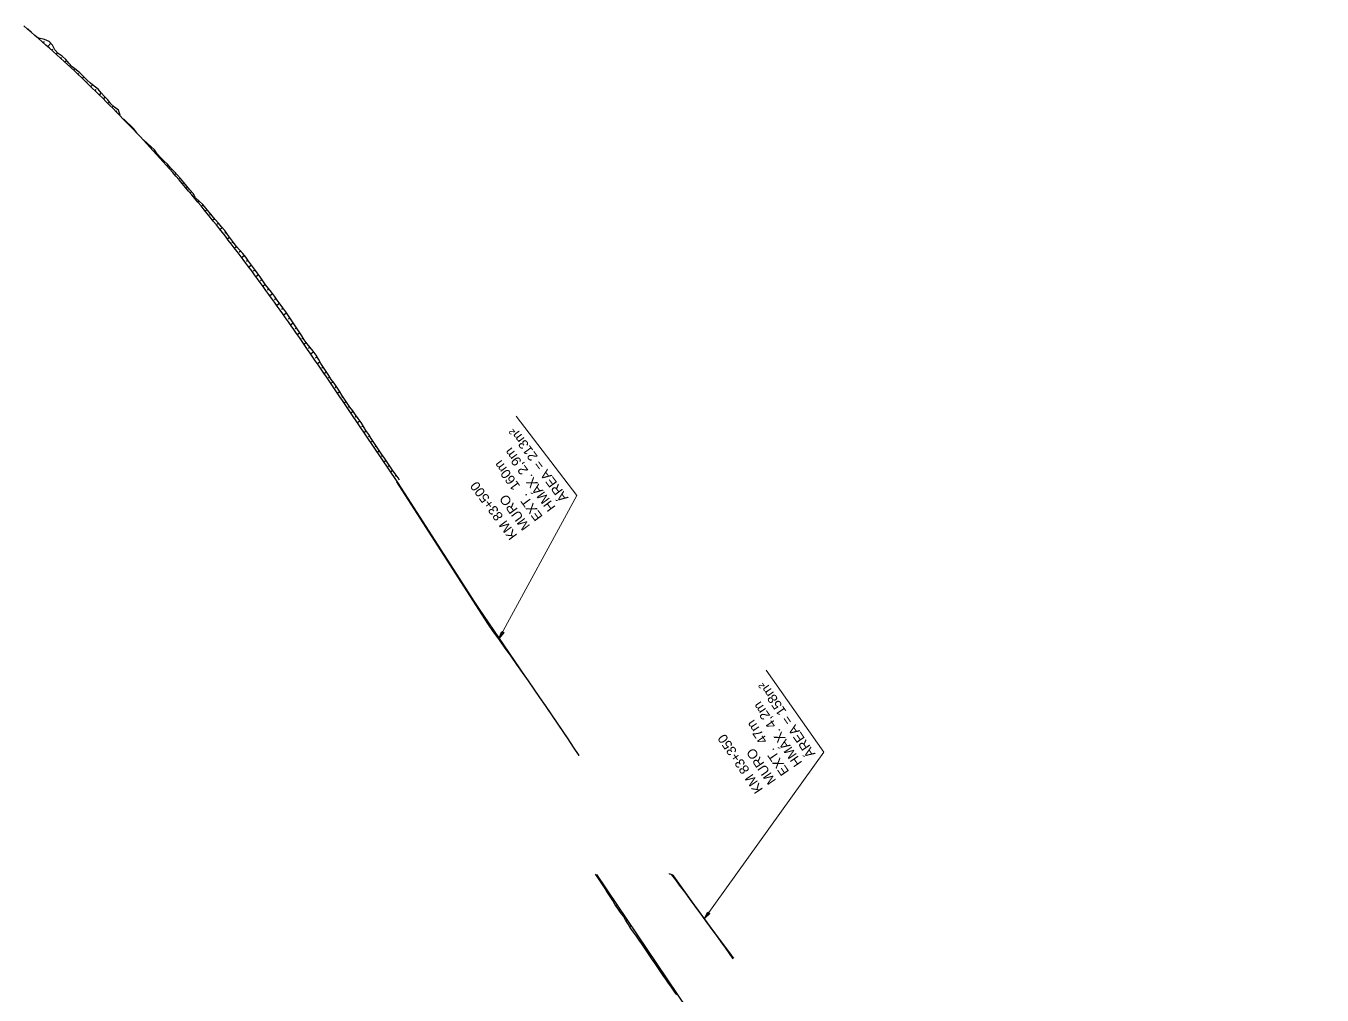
# Model space of a CAD drawing. Header units: metres. Extents: x 288738 to 324331, y 7399322 to 7465117.
# Drawn here: x 297954 to 298499, y 7451719 to 7452127 of the extents above; entities that cross this region are included whole.
import ezdxf

# ---------------------------------------------------------------- set-up
doc = ezdxf.new("R2010")
doc.units = ezdxf.units.M
doc.header["$LTSCALE"] = 10
for name, color, linetype in [('F-HZ-ATERRO-OFFSET', 110, 'Continuous'), ('F-HZ-ATERRO-TALUDE', 110, 'Continuous'), ('F-HZ-MUROS', 210, 'Continuous'), ('F-HZ-PIANO-CORTE', 10, 'Continuous'), ('F-HZ-TALUDE', 2, 'Continuous')]:
    doc.layers.add(name, color=color, linetype=linetype)
doc.layers.add('U-HZ-TEXTO-MUROS', color=2, linetype='Continuous', lineweight=0)
doc.styles.add('ARIAL', font='arial.ttf')
doc.styles.add('DIM', font='arial.ttf', dxfattribs={"width": 0.8})
doc.dimstyles.new('U-1_2000', dxfattribs={"dimscale": 2, "dimtxt": 1.5, "dimasz": 0.75, "dimexe": 0.75, "dimexo": 0.75, "dimgap": 0.25, "dimtad": 1, "dimzin": 4, "dimtxsty": 'DIM', "dimblk": 'ARCHTICK', "dimcen": 0.7, "dimdle": 0.75, "dimclrd": 256, "dimclre": 256, "dimclrt": 256, "dimaunit": 1, "dimadec": 3, "dimazin": 2, "dimtfac": 1, "dimtofl": 0, "dimtmove": 0, "dimatfit": 3, "dimldrblk": 'CLOSEDBLANK', "dimfxl": 0, "dimtolj": 1, "dimtzin": 0, "dimlwd": -1, "dimlwe": -1, "dimarcsym": 0})

# ---------------------------------------------------------------- blocks, each defined once
blk = doc.blocks.new('_ArchTick')
at = {"color": 0, "linetype": 'ByBlock', "const_width": 0.15}
blk.add_lwpolyline([(-0.5, -0.5), (0.5, 0.5)], dxfattribs=at)

msp = doc.modelspace()

# ---------------------------------------------------------------- linework, layer by layer
at = {"layer": 'F-HZ-ATERRO-OFFSET', "color": 2, "linetype": 'Continuous', "lineweight": -3, "flags": 128}
msp.add_lwpolyline([(298498.873, 7451317.201), (298193.69, 7451769.974)], dxfattribs=at)
at = {"layer": 'F-HZ-ATERRO-TALUDE', "linetype": 'Continuous', "lineweight": -3}
for p, q in [((297955.478, 7452124.791), (297955.528, 7452124.849)), ((297959.197, 7452121.556), (297959.506, 7452121.909)), ((297960.866, 7452120.087), (297961.389, 7452120.679)), ((297962.674, 7452118.483), (297963.971, 7452119.94)), ((297964.453, 7452116.892), (297964.896, 7452117.385)), ((297966.257, 7452115.266), (297966.809, 7452115.876)), ((297968.093, 7452113.598), (297968.432, 7452113.969)), ((297969.929, 7452111.915), (297970.611, 7452112.655)), ((297971.754, 7452110.228), (297972.017, 7452110.512)), ((297973.577, 7452108.53), (297974.138, 7452109.13)), ((297975.392, 7452106.825), (297975.732, 7452107.184)), ((297977.204, 7452105.109), (297977.851, 7452105.79)), ((297979.008, 7452103.385), (297979.327, 7452103.718)), ((297980.804, 7452101.655), (297981.517, 7452102.393)), ((297982.584, 7452099.927), (297983.031, 7452100.385)), ((297984.363, 7452098.186), (297985.231, 7452099.069)), ((297984.382, 7452098.168), (297984.815, 7452098.609)), ((297986.153, 7452096.418), (297986.908, 7452097.18)), ((297987.917, 7452094.662), (297988.242, 7452094.988)), ((297989.672, 7452092.901), (297990.296, 7452093.52)), ((297991.419, 7452091.133), (297991.814, 7452091.522))]:
    msp.add_line(p, q, dxfattribs=at)
at = {"layer": 'F-HZ-MUROS', "linetype": 'Continuous', "lineweight": -3, "const_width": 0.5}
for points in [[(298186.304, 7451820.08, 0.0003974), (298142.974, 7451883.752), (298109.756, 7451935.41)], [(298251.359, 7451734.783, -0.0076645), (298225.783, 7451769.813, 0.0302196), (298223.982, 7451770.37, 0.0066731)]]:
    msp.add_lwpolyline(points, format="xyb", dxfattribs=at)
at = {"layer": 'F-HZ-MUROS', "linetype": 'Continuous', "lineweight": -3}
for points in [[(298186.304, 7451820.08, 0.0104382), (298147.803, 7451875.662), (298109.507, 7451935.241)], [(298251.115, 7451734.609, 0.0062288), (298225.295, 7451769.964, 0.0066771)]]:
    msp.add_lwpolyline(points, format="xyb", dxfattribs=at)
at = {"layer": 'F-HZ-PIANO-CORTE'}
for p, q in [((297995.833, 7452086.601), (297995.919, 7452086.684)), ((297997.651, 7452084.885), (297997.74, 7452084.971)), ((297999.28, 7452082.994), (297999.459, 7452083.163)), ((298004.516, 7452077.647), (298004.639, 7452077.761)), ((298006.078, 7452075.702), (298006.483, 7452076.073)), ((298007.954, 7452074.052), (298008.155, 7452074.236)), ((298009.423, 7452072.025), (298009.702, 7452072.277)), ((298011.262, 7452070.322), (298011.434, 7452070.475)), ((298012.747, 7452068.309), (298013.23, 7452068.737)), ((298014.657, 7452066.664), (298014.914, 7452066.89)), ((298016.044, 7452064.561), (298016.628, 7452065.07)), ((298018.004, 7452062.957), (298018.327, 7452063.236)), ((298019.309, 7452060.788), (298019.902, 7452061.297)), ((298021.21, 7452059.128), (298021.489, 7452059.365)), ((298022.544, 7452056.985), (298023.146, 7452057.494)), ((298024.347, 7452055.269), (298024.558, 7452055.446)), ((298025.713, 7452053.198), (298026.254, 7452053.647)), ((298027.667, 7452051.592), (298028.04, 7452051.899)), ((298028.875, 7452049.355), (298029.651, 7452049.989)), ((298030.833, 7452047.729), (298031.218, 7452048.04)), ((298032.013, 7452045.474), (298032.825, 7452046.126)), ((298034.006, 7452043.872), (298034.441, 7452044.218)), ((298035.121, 7452041.571), (298036.04, 7452042.296)), ((298037.15, 7452039.993), (298037.638, 7452040.376)), ((298038.196, 7452037.646), (298039.095, 7452038.345)), ((298040.154, 7452036.006), (298040.585, 7452036.339)), ((298041.246, 7452033.696), (298042.1, 7452034.351)), ((298043.271, 7452032.113), (298043.789, 7452032.507)), ((298044.259, 7452029.735), (298045.395, 7452030.594)), ((298046.319, 7452028.162), (298046.879, 7452028.582)), ((298047.255, 7452025.744), (298048.392, 7452026.592)), ((298049.297, 7452024.152), (298049.851, 7452024.562)), ((298050.227, 7452021.735), (298051.339, 7452022.554)), ((298052.235, 7452020.112), (298052.765, 7452020.501)), ((298053.176, 7452017.708), (298054.207, 7452018.458)), ((298055.197, 7452016.092), (298055.753, 7452016.494)), ((298056.101, 7452013.668), (298057.281, 7452014.518)), ((298058.138, 7452012.057), (298058.718, 7452012.473)), ((298059.01, 7452009.61), (298060.179, 7452010.444)), ((298061.067, 7452008.01), (298061.676, 7452008.442)), ((298061.9, 7452005.54), (298063.136, 7452006.413)), ((298063.949, 7452003.928), (298064.559, 7452004.357)), ((298064.773, 7452001.459), (298065.904, 7452002.251)), ((298066.742, 7451999.789), (298067.279, 7452000.164)), ((298067.631, 7451997.365), (298068.64, 7451998.067)), ((298069.532, 7451995.645), (298070.008, 7451995.976)), ((298070.476, 7451993.264), (298071.433, 7451993.925)), ((298072.427, 7451991.579), (298072.962, 7451991.947)), ((298073.304, 7451989.16), (298074.55, 7451990.017)), ((298075.344, 7451987.538), (298075.975, 7451987.971)), ((298076.12, 7451985.052), (298077.209, 7451985.797)), ((298078.036, 7451983.337), (298078.544, 7451983.683)), ((298078.936, 7451980.927), (298079.899, 7451981.583)), ((298080.826, 7451979.191), (298081.31, 7451979.52)), ((298081.746, 7451976.796), (298082.71, 7451977.45)), ((298083.644, 7451975.064), (298084.14, 7451975.4)), ((298084.551, 7451972.661), (298085.479, 7451973.289)), ((298086.399, 7451970.894), (298086.846, 7451971.196)), ((298087.354, 7451968.522), (298088.259, 7451969.134)), ((298089.215, 7451966.763), (298089.676, 7451967.075)), ((298090.155, 7451964.382), (298091.135, 7451965.045)), ((298092.082, 7451962.669), (298092.609, 7451963.026)), ((298092.955, 7451960.242), (298094.045, 7451960.98)), ((298094.886, 7451958.532), (298095.416, 7451958.89)), ((298095.752, 7451956.109), (298096.661, 7451956.724)), ((298097.621, 7451954.356), (298098.09, 7451954.673)), ((298098.553, 7451951.969), (298099.44, 7451952.569)), ((298100.383, 7451950.189), (298100.813, 7451950.48)), ((298101.354, 7451947.828), (298102.246, 7451948.432)), ((298103.178, 7451946.045), (298103.602, 7451946.332)), ((298104.155, 7451943.688), (298105.007, 7451944.265)), ((298105.984, 7451941.908), (298106.413, 7451942.198)), ((298106.956, 7451939.548), (298107.865, 7451940.163)), ((298108.83, 7451937.798), (298109.304, 7451938.118)), ((298193.612, 7451769.528), (298193.742, 7451769.616)), ((298194.993, 7451767.444), (298195.269, 7451767.631)), ((298196.365, 7451765.355), (298196.516, 7451765.456)), ((298197.734, 7451763.263), (298198.063, 7451763.486)), ((298199.076, 7451761.154), (298199.268, 7451761.284)), ((298200.406, 7451759.037), (298200.857, 7451759.342)), ((298201.698, 7451756.898), (298201.975, 7451757.085)), ((298203.111, 7451754.835), (298203.649, 7451755.199)), ((298204.641, 7451752.861), (298204.841, 7451752.997)), ((298205.868, 7451750.694), (298206.429, 7451751.074)), ((298206.16, 7451750.283), (298206.435, 7451750.469)), ((298207.555, 7451748.21), (298208.108, 7451748.584)), ((298208.929, 7451746.122), (298209.217, 7451746.317)), ((298210.38, 7451744.086), (298210.901, 7451744.439)), ((298211.812, 7451742.037), (298212.055, 7451742.202)), ((298213.218, 7451739.97), (298213.696, 7451740.293)), ((298214.638, 7451737.912), (298214.865, 7451738.066)), ((298216.039, 7451735.842), (298216.49, 7451736.147)), ((298217.44, 7451733.772), (298217.664, 7451733.923)), ((298218.854, 7451731.71), (298219.285, 7451732.001)), ((298220.257, 7451729.641), (298220.47, 7451729.785)), ((298221.669, 7451727.577), (298222.079, 7451727.855)), ((298223.074, 7451725.51), (298223.275, 7451725.646)), ((298224.498, 7451723.455), (298224.874, 7451723.709)), ((298225.912, 7451721.393), (298226.091, 7451721.515))]:
    msp.add_line(p, q, dxfattribs=at)
at = {"layer": 'F-HZ-TALUDE', "linetype": 'Continuous', "lineweight": -3}
msp.add_line((297955.817, 7452124.584), (297954.309, 7452125.97), dxfattribs=at)
at = {"layer": 'F-HZ-TALUDE', "linetype": 'Continuous', "lineweight": -3, "flags": 128}
for points in [[(298109.756, 7451935.41), (298090.058, 7451964.524), (298088.938, 7451966.181), (298087.816, 7451967.838), (298086.694, 7451969.496), (298085.571, 7451971.155), (298084.447, 7451972.814), (298083.321, 7451974.474), (298082.195, 7451976.134), (298081.068, 7451977.794), (298079.939, 7451979.454), (298078.808, 7451981.114), (298077.676, 7451982.775), (298076.542, 7451984.435), (298075.407, 7451986.095), (298074.269, 7451987.755), (298073.129, 7451989.415), (298071.987, 7451991.074), (298070.842, 7451992.733), (298069.696, 7451994.391), (298068.547, 7451996.049), (298067.395, 7451997.706), (298066.24, 7451999.362), (298065.082, 7452001.017), (298063.922, 7452002.672), (298062.758, 7452004.325), (298061.591, 7452005.977), (298060.422, 7452007.629), (298059.248, 7452009.278), (298058.071, 7452010.926), (298056.89, 7452012.573), (298055.705, 7452014.218), (298054.518, 7452015.862), (298053.325, 7452017.504), (298052.128, 7452019.144), (298050.929, 7452020.783), (298049.723, 7452022.418), (298048.514, 7452024.052), (298047.3, 7452025.684), (298046.081, 7452027.313), (298044.859, 7452028.941), (298043.63, 7452030.565), (298042.398, 7452032.187), (298041.161, 7452033.808), (298039.917, 7452035.423), (298038.669, 7452037.038), (298037.416, 7452038.648), (298036.156, 7452040.256), (298034.893, 7452041.861), (298033.622, 7452043.461), (298032.346, 7452045.059), (298031.066, 7452046.654), (298029.779, 7452048.246), (298028.486, 7452049.832), (298027.188, 7452051.414), (298025.884, 7452052.992), (298024.575, 7452054.565), (298023.261, 7452056.134), (298021.942, 7452057.699), (298020.617, 7452059.259), (298019.287, 7452060.814), (298017.951, 7452062.365), (298016.611, 7452063.911), (298015.265, 7452065.453), (298013.914, 7452066.99), (298012.557, 7452068.523), (298011.196, 7452070.051), (298009.829, 7452071.575), (298008.457, 7452073.093), (298007.08, 7452074.608), (298005.698, 7452076.117), (298004.311, 7452077.622), (298002.919, 7452079.122), (298001.521, 7452080.617), (298000.119, 7452082.108), (297998.712, 7452083.594), (297997.299, 7452085.075), (297995.882, 7452086.551), (297994.459, 7452088.022), (297993.032, 7452089.489), (297991.599, 7452090.951), (297990.162, 7452092.408), (297988.719, 7452093.86), (297987.272, 7452095.307), (297985.82, 7452096.749), (297984.363, 7452098.186), (297982.901, 7452099.618), (297981.435, 7452101.046), (297979.963, 7452102.468), (297978.487, 7452103.886), (297977.005, 7452105.298), (297975.519, 7452106.705), (297974.029, 7452108.108), (297972.533, 7452109.505), (297971.033, 7452110.897), (297969.528, 7452112.284), (297968.019, 7452113.666), (297966.504, 7452115.043), (297964.986, 7452116.414), (297963.462, 7452117.781), (297961.934, 7452119.142), (297960.401, 7452120.498), (297958.864, 7452121.849), (297957.322, 7452123.195), (297955.775, 7452124.536), (297954.224, 7452125.871), (297952.669, 7452127.201)], [(297993.193, 7452089.647), (297992.408, 7452091.746), (297990.818, 7452093.057), (297989.28, 7452094.418), (297987.996, 7452096.032), (297986.585, 7452097.522), (297985.231, 7452099.069), (297983.834, 7452100.574), (297982.186, 7452101.821), (297980.625, 7452103.155), (297979.113, 7452104.54), (297977.656, 7452105.982), (297976.206, 7452107.432), (297974.621, 7452108.739), (297973.024, 7452110.032), (297971.594, 7452111.503), (297970.254, 7452113.074), (297968.694, 7452114.406), (297967.028, 7452115.621), (297965.682, 7452117.189), (297964.7, 7452119.166), (297963.287, 7452120.667), (297961.315, 7452121.535), (297959.006, 7452122.012)], [(298000.214, 7452082.198), (297998.946, 7452083.817), (297997.466, 7452085.234), (297995.97, 7452086.636), (297994.492, 7452088.054)], [(298110.656, 7451936.019), (298110.079, 7451937.018), (298108.926, 7451938.654), (298107.775, 7451940.29), (298106.603, 7451941.911), (298105.497, 7451943.578), (298104.336, 7451945.207), (298103.244, 7451946.883), (298102.161, 7451948.565), (298101.004, 7451950.197), (298099.884, 7451951.854), (298098.828, 7451953.554), (298097.728, 7451955.224), (298096.568, 7451956.854), (298095.592, 7451958.609), (298094.529, 7451960.305), (298093.364, 7451961.931), (298092.229, 7451963.578), (298091.032, 7451965.183), (298089.86, 7451966.805), (298088.733, 7451968.459), (298087.582, 7451970.098), (298086.467, 7451971.762), (298085.378, 7451973.445), (298084.313, 7451975.146), (298083.182, 7451976.803), (298081.998, 7451978.426), (298080.929, 7451980.127), (298079.768, 7451981.769), (298078.687, 7451983.464), (298077.587, 7451985.149), (298076.569, 7451986.891), (298075.594, 7451988.664), (298074.361, 7451990.262), (298073.063, 7451991.816), (298071.825, 7451993.412), (298070.598, 7451995.016), (298069.54, 7451996.738), (298068.407, 7451998.41), (298067.315, 7452000.112), (298066.183, 7452001.788), (298065.137, 7452003.525), (298063.983, 7452005.188), (298062.83, 7452006.854), (298061.639, 7452008.492), (298060.417, 7452010.111), (298059.238, 7452011.762), (298058.04, 7452013.399), (298056.9, 7452015.08), (298055.618, 7452016.66), (298054.354, 7452018.253), (298053.17, 7452019.905), (298052.026, 7452021.588), (298050.846, 7452023.247), (298049.617, 7452024.871), (298048.438, 7452026.532), (298047.192, 7452028.146), (298046.004, 7452029.804), (298044.759, 7452031.42), (298043.395, 7452032.948), (298042.005, 7452034.454), (298040.778, 7452036.088), (298039.533, 7452037.708), (298038.373, 7452039.396), (298037.145, 7452041.032), (298035.796, 7452042.575), (298034.494, 7452044.155), (298033.17, 7452045.719), (298031.846, 7452047.284), (298030.536, 7452048.861), (298029.271, 7452050.474), (298027.93, 7452052.026), (298026.458, 7452053.467), (298024.902, 7452054.838), (298023.878, 7452056.653), (298022.533, 7452058.199), (298021.166, 7452059.727), (298019.881, 7452061.324), (298018.609, 7452062.933), (298017.214, 7452064.437), (298015.822, 7452065.941), (298014.404, 7452067.423), (298013.039, 7452068.951), (298011.545, 7452070.363), (298010.1, 7452071.819), (298008.755, 7452073.364), (298007.584, 7452075.067), (298006.066, 7452076.455), (298004.55, 7452077.843), (298002.995, 7452079.192)]]:
    msp.add_lwpolyline(points, dxfattribs=at)
at = {"layer": 'F-HZ-TALUDE', "color": 2, "linetype": 'Continuous', "lineweight": -3, "flags": 128}
msp.add_lwpolyline([(298227.324, 7451719.33), (298226.192, 7451720.979), (298225.071, 7451722.636), (298223.925, 7451724.275), (298222.79, 7451725.922), (298221.668, 7451727.578), (298220.539, 7451729.228), (298219.412, 7451730.88), (298218.296, 7451732.54), (298217.154, 7451734.183), (298216.039, 7451735.843), (298214.921, 7451737.501), (298213.785, 7451739.148), (298212.649, 7451740.794), (298211.532, 7451742.453), (298210.379, 7451744.087), (298209.21, 7451745.711), (298208.081, 7451747.362), (298207.026, 7451749.063), (298205.868, 7451750.694), (298204.951, 7451752.488), (298203.665, 7451754.033), (298202.528, 7451755.679), (298201.403, 7451757.332), (298200.391, 7451759.062), (298199.329, 7451760.759), (298198.25, 7451762.443), (298197.184, 7451764.137), (298196.068, 7451765.797), (298194.975, 7451767.472), (298193.868, 7451769.137), (298193.162, 7451770.216)], dxfattribs=at)

# ---------------------------------------------------------------- texts
at = {"layer": 'U-HZ-TEXTO-MUROS', "linetype": 'Continuous', "lineweight": -3, "char_height": 4, "attachment_point": 7, "style": 'ARIAL'}
for s, insert, rotation in [('KM 83+500\\PMURO \\PEXT.^I160m\\PHMÁX. 2,9m\\PÁREA = 213m²', (298181.921, 7451928.653), 126.46679), ('KM 83+350\\PMURO \\PEXT.^I47m\\PHMÁX. 4,2m\\PÁREA = 158m²', (298285.862, 7451820.887), 124.28515)]:
    msp.add_mtext(s, dxfattribs=dict(at, insert=insert, rotation=rotation))

# ---------------------------------------------------------------- leaders
at = {"layer": 'U-HZ-TEXTO-MUROS', "linetype": 'Continuous', "lineweight": -3}
for points in [[(298152.69, 7451869.493), (298185.314, 7451929.494), (298159.745, 7451962.972)], [(298239.049, 7451751.493), (298289.285, 7451821.599), (298265.008, 7451856.025)]]:
    msp.add_leader(points, dimstyle='U-1_2000', override={"dimscale": 1, "dimasz": 3}, dxfattribs=at)

doc.saveas('drawing.dxf')
